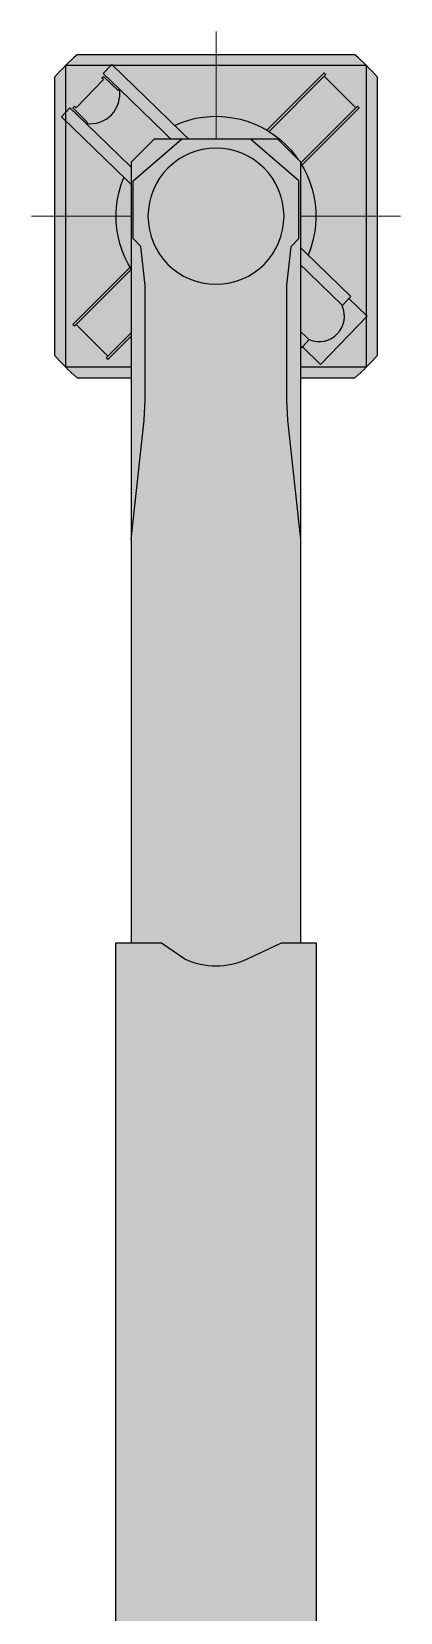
# Model space of a CAD drawing. Header units: millimetres. Extents: x -7030 to 16345, y -20200 to 18377.
# Drawn here: x 5619 to 6419, y -13225 to -9800 of the extents above; entities that cross this region are included whole.
import ezdxf

# ---------------------------------------------------------------- set-up
doc = ezdxf.new("R2010")
doc.units = ezdxf.units.MM
doc.set_wipeout_variables(frame=1)
doc.layers.add('Техника Кран LTM 1450-8.1', color=250, linetype='Continuous')
doc.layers.add('Техника Кран LTM 1450-8.1 Штрих', color=7, linetype='Continuous', true_color=0xffd452)

# ---------------------------------------------------------------- blocks, each defined once
blk = doc.blocks.new('LTM 1450-8.1-20230312.114413')
at = {"layer": 'Техника Кран LTM 1450-8.1 Штрих', "true_color": 0xadadad, "transparency": 16777216}
h = blk.add_hatch(color=253, dxfattribs=at)
h.dxf.hatch_style = 1
edge = h.paths.add_edge_path()
edge.add_arc((0, 0), 461.7, 220.7117, 229.2883, ccw=False)
edge.add_line((-350, -301.2), (-350, 301.2))
edge.add_arc((0, 0), 461.7, 130.7117, 139.2883, ccw=False)
edge.add_line((-301.2, 350), (301.2, 350))
edge.add_arc((0, 0), 461.7, 40.7117, 49.2883, ccw=False)
edge.add_line((350, 301.2), (350, -301.2))
edge.add_arc((0, 0), 461.7, 310.7117, 319.2883, ccw=False)
edge.add_line((301.2, -350), (-301.2, -350))
at = {"color": 0, "linetype": 'ByBlock', "lineweight": 5, "transparency": 16777216}
for points in [[(0, 0), (0, 400)], [(-400, 0), (0, 0)], [(0, 0), (400, 0)], [(0, -400), (0, 0)]]:
    blk.add_lwpolyline(points, dxfattribs=at)
at = {"color": 0, "linetype": 'ByBlock', "lineweight": -2, "transparency": 16777216}
blk.add_lwpolyline([(-301.2, -350, -0.03744), (-350, -301.2), (-350, 301.2, -0.03744), (-301.2, 350), (301.2, 350, -0.03744), (350, 301.2), (350, -301.2, -0.03744), (301.2, -350)], format="xyb", close=True, dxfattribs=at)
for points in [[(-227, -321), (-187.5, -282.7), (-183.3, -287), (335.3, 215.7), (316.9, 234.8), (281.7, 200.7), (279, 203.3), (310.5, 234.8), (307, 238.3), (303.5, 234.8), (244.1, 296), (247.8, 299.5), (244.3, 303.1), (211.9, 272.6), (209.3, 275.3), (244.5, 309.4), (226, 328.5), (-292.6, -174.3), (-288.4, -178.6), (-327.9, -216.9)], [(-326.5, -326.5), (-326.5, 326.5), (326.5, 326.5), (326.5, -326.5)]]:
    blk.add_lwpolyline(points, close=True, dxfattribs=at)
for points in [[(-186.3, 110.6), (-310.6, 234.9), (-307.1, 238.5), (-303.5, 234.9), (-234.9, 303.5), (-238.5, 307), (-234.9, 310.6), (-110.6, 186.3)], [(-274.1, -193.3), (209.3, 275.3)], [(-234.9, 303.5), (-115, 183.6)], [(-183.6, 115), (-303.5, 234.9)], [(-201.8, -268), (281.7, 200.7)], [(183.6, -115), (303.4, -234.8)], [(186.3, -110.6), (310.5, -234.9), (307, -238.4), (303.4, -234.8), (234.8, -303.4), (238.4, -307), (234.9, -310.5)], [(234.9, -310.5), (110.6, -186.3)], [(234.8, -303.4), (115, -183.6)]]:
    blk.add_lwpolyline(points, dxfattribs=at)
for points in [[(281.7, 200.7, -0.5), (209.3, 275.3)], [(-187.5, -282.7), (-202.4, -267.4, -0.682878), (-273.5, -194), (-288.4, -178.6)]]:
    blk.add_lwpolyline(points, format="xyb", dxfattribs=at)
for start, end in [(65.355, 202.8662), (245.355, 22.8663)]:
    blk.add_arc((0, 0), 216.6, start, end, dxfattribs=at)
blk = doc.blocks.new('LTM 1450-8.1-20230312.115')
at = {"color": 0, "linetype": 'ByBlock', "lineweight": -2, "transparency": 16777216}
blk.add_wipeout([(134, 167), (184, 117), (184, -2100), (-184, -2100), (-184, 117), (-134, 167)], dxfattribs=at)
at = {"layer": 'Техника Кран LTM 1450-8.1 Штрих', "true_color": 0xadadad, "transparency": 16777216}
h = blk.add_hatch(color=253, dxfattribs=at)
h.dxf.hatch_style = 1
h.paths.add_polyline_path([(-134, 167), (134, 167), (184, 117), (184, -2100), (-184, -2100), (-184, 117)])
at = {"color": 0, "linetype": 'ByBlock', "lineweight": -2, "transparency": 16777216}
blk.add_lwpolyline([(-134, 167), (134, 167), (184, 117), (184, -2100), (-184, -2100), (-184, 117)], close=True, dxfattribs=at)
for points in [[(-184, -700.4), (-155.9, -442), (-153.6, -397.8), (-153.6, -149.8), (-162.9, -65.4), (-180, -48.3), (-180, 76.5), (-74.6, 167)], [(184, -700.4), (155.9, -442), (153.6, -397.8), (153.6, -149.8), (162.9, -65.4), (180, -48.3), (180, 76.5), (74.6, 167)]]:
    blk.add_lwpolyline(points, dxfattribs=at)
blk.add_circle((0, 0), 147.5, dxfattribs=at)
blk = doc.blocks.new('LTM 1450-8.1-20230312.115205')
at = {"color": 0, "linetype": 'ByBlock', "lineweight": -2, "transparency": 16777216}
blk.add_wipeout([(-67.7, -34.8), (-67.7, -34.8), (-40.8, -44.7), (-12.5, -49.5), (16.2, -49.2), (44.4, -43.6), (67.7, -34.8), (118, 0), (218, 0), (218, -2000), (-218, -2000), (-218, 0), (-141, 0)], dxfattribs=at)
at = {"layer": 'Техника Кран LTM 1450-8.1 Штрих', "true_color": 0xadadad, "transparency": 16777216}
h = blk.add_hatch(color=253, dxfattribs=at)
h.dxf.hatch_style = 1
edge = h.paths.add_edge_path()
edge.add_line((-141, 0), (-67.7, -34.8))
edge.add_arc((0, 108), 158, 244.629, 295.371)
edge.add_line((67.7, -34.8), (118, 0))
edge.add_line((118, 0), (218, 0))
edge.add_line((218, 0), (218, -2000))
edge.add_line((218, -2000), (-218, -2000))
edge.add_line((-218, -2000), (-218, 0))
edge.add_line((-218, 0), (-141, 0))
at = {"color": 0, "linetype": 'ByBlock', "lineweight": -2, "transparency": 16777216}
blk.add_lwpolyline([(-141, 0), (-67.7, -34.8, 0.225093), (67.7, -34.8), (118, 0), (218, 0), (218, -2000), (-218, -2000), (-218, 0), (-141, 0)], format="xyb", dxfattribs=at)
blk = doc.blocks.new('*U146')
at = {"color": 0, "linetype": 'ByBlock', "lineweight": -2, "transparency": 16777216, "xscale": -1, "rotation": 180}
blk.add_blockref('LTM 1450-8.1-20230312.114413', (-6019, -4800), dxfattribs=at)
blk.add_blockref('LTM 1450-8.1-20230312.115', (-6019, -4800), dxfattribs=at)
blk.add_blockref('LTM 1450-8.1-20230312.115205', (-6019, -3225), dxfattribs=at)

msp = doc.modelspace()

# ---------------------------------------------------------------- block references
at = {"layer": 'Техника Кран LTM 1450-8.1', "transparency": 16777216, "rotation": 180}
msp.add_blockref('*U146', (0, -15000), dxfattribs=at)

doc.saveas('drawing.dxf')
